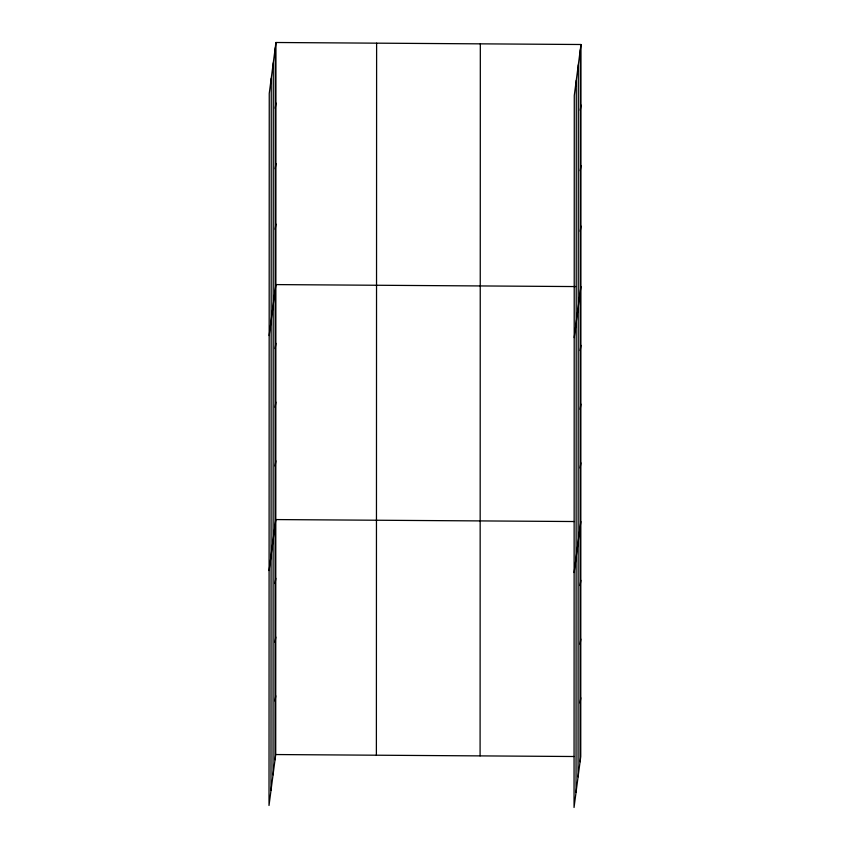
<?xml version="1.0" encoding="UTF-8"?>
<svg xmlns="http://www.w3.org/2000/svg" width="850" height="850" viewBox="0 0 850 850"><rect width="100%" height="100%" fill="white"/><g stroke="black" fill="none" stroke-linecap="round" stroke-linejoin="round"><path stroke-width="1.27" d="M270.991 790.415L271.235 78.37M273.041 774.881L273.275 62.836M275.028 759.804L275.262 47.759M275.953 42.5L269.248 93.447L269.014 805.492L275.719 754.545L275.953 42.5L580.986 44.508L580.752 756.553L574.048 807.5L574.281 95.455L580.986 44.508M376.38 755.204L376.614 43.159M480.091 755.884L480.324 43.839M576.034 792.423L576.268 80.378M578.074 776.889L578.308 64.844M580.061 761.812L580.295 49.768M275.241 108.29L275.931 103.02M275.219 168.81L275.91 163.551M275.198 229.33L275.889 224.071M269.163 335.548L275.878 284.591L575.609 286.567M275.166 348.596L275.857 343.336M275.145 407.341L275.836 402.082M275.124 466.087L275.814 460.828M269.089 570.52L275.793 519.573L574.207 521.528M275.081 583.578L275.772 578.308M275.06 642.313L275.761 637.054M275.049 701.059L275.74 695.799M580.274 110.287L580.964 105.028M580.253 170.818L580.954 165.548M580.242 231.338L580.933 226.079M574.207 337.556L580.911 286.599M580.199 350.604L580.89 345.344M580.178 409.349L580.869 404.09M580.157 468.095L580.847 462.836M574.122 572.528L580.837 521.571M580.114 585.576L580.816 580.316M580.104 644.321L580.794 639.062M580.082 703.067L580.773 697.808M275.719 754.545L574.133 756.511"/></g></svg>
